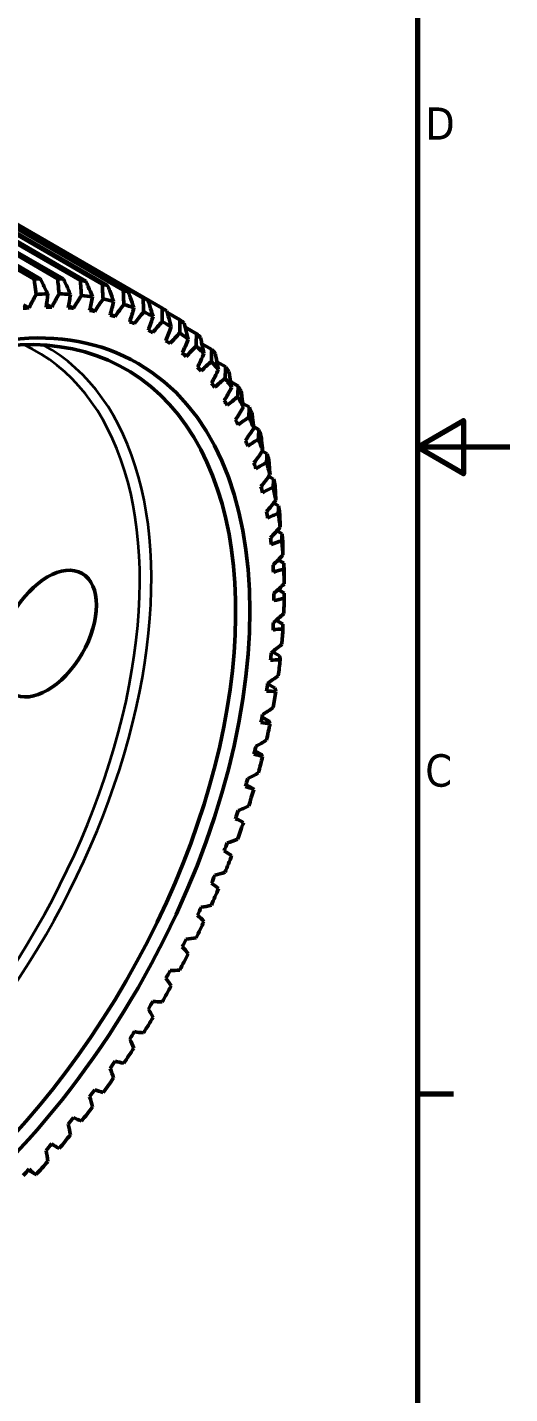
# Model space of a CAD drawing. Header units: millimetres. Extents: x 0 to 594, y 0 to 420.
# Drawn here: x 541.8 to 594, y 107.6 to 255.4 of the extents above; entities that cross this region are included whole.
import ezdxf

# ---------------------------------------------------------------- set-up
doc = ezdxf.new("R2010")
doc.units = ezdxf.units.MM
for name, color, linetype, lineweight in [('可见 (ISO)', 7, 'Continuous', 50), ('可见窄的 (ISO)', 7, 'Continuous', 35), ('图框 (ISO)', 7, 'Continuous', 70)]:
    doc.layers.add(name, color=color, linetype=linetype, lineweight=lineweight)
doc.styles.add('注释文本 (ISO)', font='tahoma.ttf')

# ---------------------------------------------------------------- blocks, each defined once
blk = doc.blocks.new('图框 默认图框')
at = {"layer": '图框 (ISO)'}
blk.add_line((584, 140), (587.9, 140), dxfattribs=at)
at = {"layer": '图框 (ISO)', "flags": 128}
for points in [[(10, 10), (10, 410), (584, 410), (584, 10), (10, 10)], [(594, 210), (584, 210), (589, 212.89), (589, 207.11), (584, 210)]]:
    blk.add_lwpolyline(points, dxfattribs=at)
at = {"layer": '图框 (ISO)', "char_height": 3.5, "attachment_point": 7, "style": '注释文本 (ISO)'}
for s, insert in [('D', (584.87, 243.25)), ('C', (584.86, 173.19))]:
    blk.add_mtext(s, dxfattribs=dict(at, insert=insert))

msp = doc.modelspace()

# ---------------------------------------------------------------- linework, layer by layer
at = {"layer": '可见 (ISO)'}
for p, q in [((519.5293, 241.4511), (542.5102, 228.1831)), ((543.1533, 228.2127), (520.1723, 241.4808)), ((522.0729, 241.4853), (545.0539, 228.2172)), ((545.6775, 228.1906), (522.6965, 241.4587)), ((524.5353, 241.2944), (547.5163, 228.0264)), ((548.1181, 227.9436), (525.1371, 241.2116)), ((526.907, 240.8793), (549.888, 227.6112)), ((550.4657, 227.4725), (527.4848, 240.7406)), ((529.1791, 240.2414), (552.1601, 226.9733)), ((552.7115, 226.7793), (529.7306, 240.0473)), ((531.343, 239.3831), (554.324, 226.1151)), ((554.847, 225.8664), (531.8661, 239.1345)), ((533.3904, 238.3079), (556.3713, 225.0398)), ((541.3728, 225.403), (541.9574, 225.0656)), ((543.8509, 225.4743), (544.409, 225.1521)), ((546.249, 225.3328), (546.7851, 225.0233)), ((548.5588, 224.9786), (549.0767, 224.6796)), ((550.7722, 224.4127), (551.2751, 224.1224)), ((552.8813, 223.637), (553.372, 223.3537)), ((556.9199, 224.5452), (558.2945, 223.7515)), ((554.8784, 222.6542), (555.3593, 222.3766)), ((558.8677, 222.9586), (560.0861, 222.2552)), ((560.6649, 221.1768), (561.7394, 220.5564)), ((562.3072, 219.2049), (563.2481, 218.6617)), ((563.7906, 217.0492), (564.6065, 216.5781)), ((565.1113, 214.7168), (565.8095, 214.3137)), ((566.2659, 212.2156), (566.8524, 211.877)), ((567.2251, 209.5695), (567.7313, 209.2773)), ((567.9231, 206.8244), (568.4429, 206.5244)), ((568.4445, 203.9404), (568.9844, 203.6287)), ((568.7865, 200.9288), (569.3539, 200.6012)), ((568.9472, 197.8015), (569.5499, 197.4535)), ((568.9246, 194.5711), (569.5717, 194.1975)), ((568.7172, 191.2507), (569.4192, 190.8455)), ((568.3237, 187.8543), (569.093, 187.4102)), ((567.7833, 184.3728), (568.5943, 183.9046)), ((567.1803, 180.7721), (567.925, 180.3421)), ((566.398, 177.1344), (567.0876, 176.7362)), ((565.4421, 173.4757), (566.1375, 173.0742)), ((564.3332, 169.8552), (565.1228, 169.3994)), ((563.0877, 166.2983), (563.3224, 166.1628)), ((544.3898, 134.5756), (544.9002, 134.2808)), ((541.8702, 131.7599), (542.6352, 131.3182))]:
    msp.add_line(p, q, dxfattribs=at)
for centre, major_axis in [((524.5059, 168.384), (-29.25, -50.6625)), ((543.9514, 189.817), (-3.75, -6.4952))]:
    msp.add_ellipse(centre, major_axis=major_axis, ratio=0.57735027, dxfattribs=at)
for centre, major_axis, start_param, end_param in [((523.6221, 168.8943), (32.5, 56.2917), 0.34649919, 0.36189915), ((523.6221, 168.8943), (32.5, 56.2917), 0.28489933, 0.3002993), ((523.6221, 168.8943), (32.5, 56.2917), 0.22329948, 0.23869944), ((551.7809, 221.8141), (-8.8379, -15.3078), 4.73865499, 4.83124281), ((524.5059, 168.384), (31.875, 55.2091), 0.33879921, 0.36959914), ((531.543, 220.881), (8.8379, 15.3078), 5.30193349, 5.39452131), ((553.7382, 220.9338), (-8.8379, -15.3078), 4.67705514, 4.76964296), ((524.5059, 168.384), (31.875, 55.2091), 0.27719935, 0.30799928), ((534.1119, 221.7721), (8.8379, 15.3078), 5.24033363, 5.33292145), ((555.5846, 219.8542), (-8.8379, -15.3078), 4.61545528, 4.7080431), ((524.5059, 168.384), (31.875, 55.2091), 0.2155995, 0.24639942), ((536.6443, 222.4606), (8.8379, 15.3078), 5.17873378, 5.2713216), ((523.6221, 168.8943), (32.5, 56.2917), 0.16169962, 0.17709959), ((523.6221, 168.8943), (32.5, 56.2917), 0.10009977, 0.11549973), ((523.813, 168.784), (28.6503, 49.6238), 2.1015607, 7.32321726), ((524.5059, 168.384), (31.0938, 53.856), 0.37729912, 0.39269908), ((524.5059, 168.384), (31.0938, 53.856), 0.31569926, 0.33109923), ((524.5059, 168.384), (31.0938, 53.856), 0.25409941, 0.26949937), ((524.5059, 168.384), (31.0938, 53.856), 0.19249955, 0.20789951), ((557.3131, 218.5794), (-8.8379, -15.3078), 4.55385543, 4.64644325), ((524.5059, 168.384), (31.875, 55.2091), 0.15399964, 0.18479957), ((539.1306, 222.944), (8.8379, 15.3078), 5.11713392, 5.20972174), ((558.9171, 217.1141), (-8.8379, -15.3078), 4.49225557, 4.58484339), ((524.5059, 168.384), (31.875, 55.2091), 0.09239978, 0.12319971), ((541.5615, 223.2204), (8.8379, 15.3078), 5.05553407, 5.14812189), ((523.6221, 168.8943), (32.5, 56.2917), 0.03849991, 0.05389987), ((523.6221, 168.8943), (32.5, 56.2917), 6.26008536, 6.27548533), ((524.5059, 168.384), (31.0938, 53.856), 0.13089969, 0.14629966), ((524.5059, 168.384), (31.0938, 53.856), 0.06929984, 0.0846998), ((560.3906, 215.464), (-8.8379, -15.3078), 4.43065571, 4.52324353), ((524.5059, 168.384), (31.875, 55.2091), 0.03079993, 0.06159986), ((543.9277, 223.2888), (8.8379, 15.3078), 4.99393421, 5.08652203), ((561.728, 213.6353), (-8.8379, -15.3078), 4.36905586, 4.46164368), ((524.5059, 168.384), (31.875, 55.2091), 6.25238538, 6.28318531), ((523.6221, 168.8943), (32.5, 56.2917), 6.19848551, 6.21388547), ((524.5059, 168.384), (31.0938, 53.856), 0.00769998, 0.02309995), ((546.2202, 223.1489), (8.8379, 15.3078), 4.93233435, 5.02492217), ((562.9242, 211.6349), (-8.8379, -15.3078), 4.307456, 4.40004382), ((524.5059, 168.384), (31.875, 55.2091), 6.19078552, 6.22158545), ((523.6221, 168.8943), (32.5, 56.2917), 6.13688565, 6.15228561), ((524.5059, 168.384), (31.0938, 53.856), 6.22928543, 6.2446854), ((548.4303, 222.8013), (8.8379, 15.3078), 4.8707345, 4.96332232), ((563.9746, 209.4705), (-8.8379, -15.3078), 4.24585615, 4.33844397), ((524.5059, 168.384), (31.875, 55.2091), 6.12918567, 6.1599856), ((523.6221, 168.8943), (32.5, 56.2917), 6.07528579, 6.09068576), ((524.5059, 168.384), (31.0938, 53.856), 6.16768558, 6.18308554), ((550.5497, 222.2473), (8.8379, 15.3078), 4.80913464, 4.90172246), ((564.8754, 207.1502), (-8.8379, -15.3078), 4.18425629, 4.27684411), ((524.5059, 168.384), (31.875, 55.2091), 6.06758581, 6.09838574), ((524.5059, 168.384), (31.0938, 53.856), 6.10608572, 6.12148569), ((552.5703, 221.4889), (8.8379, 15.3078), 4.74753479, 4.84012261), ((565.623, 204.6829), (-8.8379, -15.3078), 4.12265643, 4.21524426), ((524.5059, 168.384), (31.875, 55.2091), 6.00598596, 6.03678588), ((523.6221, 168.8943), (32.5, 56.2917), 6.01368594, 6.0290859), ((524.5059, 168.384), (31.0938, 53.856), 6.04448587, 6.05988583), ((554.4844, 220.5291), (8.8379, 15.3078), 4.68593493, 4.77852275), ((523.6221, 168.8943), (32.5, 56.2917), 5.95208608, 5.96748605), ((524.5059, 168.384), (31.0938, 53.856), 5.98288601, 5.99828597), ((566.2146, 202.0779), (-8.8379, -15.3078), 4.06105658, 4.1536444), ((524.5059, 168.384), (31.875, 55.2091), 5.9443861, 5.97518603), ((556.2849, 219.3715), (8.8379, 15.3078), 4.62433507, 4.71692289), ((524.5059, 168.384), (31.0938, 53.856), 5.92128615, 5.93668612), ((566.648, 199.345), (-8.8379, -15.3078), 3.99945672, 4.09204454), ((524.5059, 168.384), (31.875, 55.2091), 5.88278624, 5.91358617), ((523.6221, 168.8943), (32.5, 56.2917), 5.89048623, 5.90588619), ((557.9647, 218.0205), (8.8379, 15.3078), 4.56273522, 4.65532304), ((523.6221, 168.8943), (-32.5, -56.2917), 2.68729372, 2.70269368), ((524.5059, 168.384), (31.0938, 53.856), 5.8596863, 5.87508626), ((566.9216, 196.4948), (-8.8379, -15.3078), 3.93785687, 4.03044469), ((524.5059, 168.384), (31.875, 55.2091), 5.82118639, 5.85198632), ((559.5177, 216.4812), (8.8379, 15.3078), 4.50113536, 4.59372318), ((523.6221, 168.8943), (-32.5, -56.2917), 2.62569386, 2.64109382), ((524.5059, 168.384), (31.0938, 53.856), 5.79808644, 5.81348641), ((567.0342, 193.5378), (-8.8379, -15.3078), 3.87625701, 3.96884483), ((560.9378, 214.7594), (8.8379, 15.3078), 4.43953551, 4.53212333), ((524.5059, 168.384), (31.875, 55.2091), 5.75958653, 5.79038646), ((524.5059, 168.384), (31.0938, 53.856), 5.73648659, 5.75188655), ((566.9856, 190.4855), (-8.8379, -15.3078), 3.81465715, 3.90724498), ((524.5059, 168.384), (31.875, 55.2091), 5.69798668, 5.7287866), ((523.6221, 168.8943), (-32.5, -56.2917), 2.564094, 2.57949397), ((562.2198, 212.8617), (8.8379, 15.3078), 4.37793565, 4.47052347), ((524.5059, 168.384), (31.0938, 53.856), 5.67488673, 5.69028669), ((566.7757, 187.3493), (-8.8379, -15.3078), 3.7530573, 3.84564512), ((524.5059, 168.384), (31.875, 55.2091), 5.63638682, 5.66718675), ((523.6221, 168.8943), (-32.5, -56.2917), 2.50249415, 2.51789411), ((563.3586, 210.7953), (8.8379, 15.3078), 4.31633579, 4.40892362), ((524.5059, 168.384), (31.0938, 53.856), 5.61328687, 5.62868684), ((566.4056, 184.1412), (-8.8379, -15.3078), 3.69145744, 3.78404526), ((524.5059, 168.384), (31.875, 55.2091), 5.57478696, 5.60558689), ((523.6221, 168.8943), (-32.5, -56.2917), 2.44089429, 2.45629426), ((564.3501, 208.5681), (8.8379, 15.3078), 4.25473594, 4.34732376), ((524.5059, 168.384), (31.0938, 53.856), 5.55168702, 5.56708698), ((565.8765, 180.8733), (-8.8379, -15.3078), 3.62985759, 3.72244541), ((524.5059, 168.384), (31.875, 55.2091), 5.51318711, 5.54398704), ((523.6221, 168.8943), (-32.5, -56.2917), 2.37929444, 2.3946944), ((565.1905, 206.1883), (8.8379, 15.3078), 4.19313608, 4.2857239), ((524.5059, 168.384), (31.0938, 53.856), 5.49008716, 5.50548713), ((565.1905, 177.5581), (-8.8379, -15.3078), 3.56825773, 3.66084555), ((524.5059, 168.384), (31.875, 55.2091), 5.45158725, 5.48238718), ((524.5059, 168.384), (31.0938, 53.856), 5.42848731, 5.44388727), ((565.8765, 203.6652), (8.8379, 15.3078), 4.13153623, 4.22412405), ((564.3501, 174.208), (8.8379, 15.3078), 0.36506522, 0.45765304), ((524.5059, 168.384), (31.875, 55.2091), 5.3899874, 5.42078732), ((566.4056, 201.0083), (8.8379, 15.3078), 4.06993637, 4.16252419), ((524.5059, 168.384), (31.0938, 53.856), 5.36688745, 5.38228741), ((563.3586, 170.8358), (8.8379, 15.3078), 0.30346537, 0.39605319), ((524.5059, 168.384), (31.875, 55.2091), 5.32838754, 5.35918747), ((566.7757, 198.2276), (8.8379, 15.3078), 4.00833651, 4.10092434), ((524.5059, 168.384), (31.0938, 53.856), 5.30528759, 5.32068756), ((562.2198, 167.4544), (8.8379, 15.3078), 0.24186551, 0.33445333), ((524.5059, 168.384), (31.875, 55.2091), 5.26678768, 5.29758761), ((524.5059, 168.384), (31.0938, 53.856), 5.24368774, 5.2590877), ((566.9856, 195.3337), (8.8379, 15.3078), 3.94673666, 4.03932448), ((560.9378, 164.0765), (8.8379, 15.3078), 0.18026565, 0.27285347), ((524.5059, 168.384), (31.875, 55.2091), 5.20518783, 5.23598776), ((524.5059, 168.384), (31.0938, 53.856), 5.18208788, 5.19748785), ((567.0342, 192.3375), (8.8379, 15.3078), 3.8851368, 3.97772462), ((559.5177, 160.7149), (8.8379, 15.3078), 0.1186658, 0.21125362), ((524.5059, 168.384), (31.875, 55.2091), 5.14358797, 5.1743879), ((566.9216, 189.2505), (8.8379, 15.3078), 3.82353695, 3.91612477), ((524.5059, 168.384), (31.0938, 53.856), 5.12048803, 5.13588799), ((557.9647, 157.3824), (8.8379, 15.3078), 0.05706594, 0.14965376), ((524.5059, 168.384), (31.875, 55.2091), 5.08198812, 5.11278804), ((524.5059, 168.384), (31.0938, 53.856), 5.05888817, 5.07428813), ((566.648, 186.0844), (8.8379, 15.3078), 3.76193709, 3.85452491), ((556.2849, 154.0916), (8.8379, 15.3078), 6.27865139, 6.37123921), ((524.5059, 168.384), (31.875, 55.2091), 5.02038826, 5.05118819), ((524.5059, 168.384), (31.0938, 53.856), 4.99728831, 5.01268828), ((566.2146, 182.8511), (8.8379, 15.3078), 3.70033723, 3.79292506), ((554.4844, 150.855), (8.8379, 15.3078), 6.21705154, 6.30963936), ((524.5059, 168.384), (31.875, 55.2091), 4.9587884, 4.98958833), ((524.5059, 168.384), (31.0938, 53.856), 4.93568846, 4.95108842), ((552.5703, 147.685), (8.8379, 15.3078), 6.15545168, 6.2480395), ((565.623, 179.5629), (8.8379, 15.3078), 3.63873738, 3.7313252), ((524.5059, 168.384), (31.875, 55.2091), 4.89718855, 4.92798848), ((524.5059, 168.384), (31.0938, 53.856), 4.8740886, 4.88948857), ((564.8754, 176.2323), (8.8379, 15.3078), 3.57713752, 3.66972534), ((524.5059, 168.384), (31.875, 55.2091), 4.83558869, 4.86638862), ((550.5497, 144.5934), (8.8379, 15.3078), 6.09385182, 6.18643965), ((524.5059, 168.384), (31.0938, 53.856), 4.81248875, 4.82788871), ((563.9746, 172.872), (-8.8379, -15.3078), 0.37394501, 0.46653283), ((548.4303, 141.5922), (8.8379, 15.3078), 6.03225197, 6.12483979), ((524.5059, 168.384), (31.875, 55.2091), 4.77398884, 4.80478876), ((524.5059, 168.384), (31.0938, 53.856), 4.75088889, 4.76628885), ((546.2202, 138.6925), (8.8379, 15.3078), 5.97065211, 6.06323993), ((562.9242, 169.4946), (-8.8379, -15.3078), 0.31234516, 0.40493298), ((524.5059, 168.384), (31.875, 55.2091), 4.71238898, 4.74318891), ((524.5059, 168.384), (31.0938, 53.856), 4.68928903, 4.704689), ((561.728, 166.113), (-8.8379, -15.3078), 0.2507453, 0.34333312), ((524.5059, 168.384), (31.875, 55.2091), 4.65078912, 4.68158905), ((543.9277, 135.9055), (8.8379, 15.3078), 5.90905226, 6.00164008), ((524.5059, 168.384), (31.0938, 53.856), 4.62768918, 4.64308914), ((560.3906, 162.74), (-8.8379, -15.3078), 0.18914545, 0.28173327), ((524.5059, 168.384), (31.875, 55.2091), 4.58918927, 4.6199892), ((541.5615, 133.2416), (8.8379, 15.3078), 5.8474524, 5.94004022), ((524.5059, 168.384), (31.0938, 53.856), 4.56608932, 4.58148929), ((558.9171, 159.3884), (-8.8379, -15.3078), 0.12754559, 0.22013341), ((539.1306, 130.7111), (8.8379, 15.3078), 5.78585255, 5.87844037), ((524.5059, 168.384), (31.0938, 53.856), 4.50448947, 4.51988943), ((557.3131, 156.071), (-8.8379, -15.3078), 0.06594573, 0.15853355), ((524.5059, 168.384), (31.875, 55.2091), 4.52758941, 4.55838934), ((536.6443, 128.3235), (8.8379, 15.3078), 5.72425269, 5.81684051), ((524.5059, 168.384), (31.875, 55.2091), 4.46598956, 4.49678948), ((524.5059, 168.384), (31.0938, 53.856), 4.44288961, 4.45828957), ((534.1119, 126.0878), (8.8379, 15.3078), 5.66265283, 5.75524065), ((555.5846, 152.8002), (-8.8379, -15.3078), 0.00434588, 0.0969337), ((524.5059, 168.384), (31.0938, 53.856), 4.38128975, 4.39668972), ((553.7382, 149.5886), (-8.8379, -15.3078), 6.22593133, 6.31851915), ((524.5059, 168.384), (31.875, 55.2091), 4.4043897, 4.43518963), ((531.543, 124.0126), (8.8379, 15.3078), 5.60105298, 5.6936408), ((524.5059, 168.384), (31.0937, 53.856), 4.3196899, 4.33508986), ((551.7809, 146.4483), (-8.8379, -15.3078), 6.16433147, 6.25691929), ((524.5059, 168.384), (31.875, 55.2091), 4.34278984, 4.37358977)]:
    msp.add_ellipse(centre, major_axis=major_axis, ratio=0.57735027, start_param=start_param, end_param=end_param, dxfattribs=at)
for points, knots in [([(542.5102, 228.1831), (542.5289, 227.998), (542.549, 227.8124), (542.613, 227.2568), (542.6609, 226.8854), (542.7139, 226.5129)], [1.473345447, 1.473345447, 1.473345447, 1.473345447, 1.587085649, 1.587085649, 1.812850592, 1.812850592, 1.812850592, 1.812850592]), ([(543.9752, 226.571), (543.7996, 226.9379), (543.6195, 227.3032), (543.3422, 227.849), (543.2483, 228.0312), (543.1533, 228.2127)], [1.361320706, 1.361320706, 1.361320706, 1.361320706, 1.587085649, 1.587085649, 1.70082585, 1.70082585, 1.70082585, 1.70082585]), ([(545.0539, 228.2172), (545.0683, 228.0355), (545.0841, 227.8531), (545.135, 227.3068), (545.174, 226.9412), (545.218, 226.574)], [1.473345447, 1.473345447, 1.473345447, 1.473345447, 1.587085649, 1.587085649, 1.812850592, 1.812850592, 1.812850592, 1.812850592]), ([(546.4411, 226.5217), (546.2783, 226.894), (546.1111, 227.2651), (545.8533, 227.8202), (545.7659, 228.0057), (545.6775, 228.1906)], [1.361320706, 1.361320706, 1.361320706, 1.361320706, 1.587085649, 1.587085649, 1.70082585, 1.70082585, 1.70082585, 1.70082585]), ([(547.5163, 228.0264), (547.5268, 227.8485), (547.5385, 227.6697), (547.5773, 227.1342), (547.608, 226.7752), (547.6435, 226.4144)], [1.473345447, 1.473345447, 1.473345447, 1.473345447, 1.587085649, 1.587085649, 1.812850592, 1.812850592, 1.812850592, 1.812850592]), ([(548.8239, 226.2519), (548.6737, 226.6286), (548.5192, 227.0045), (548.2809, 227.5676), (548.2, 227.7558), (548.1181, 227.9436)], [1.361320706, 1.361320706, 1.361320706, 1.361320706, 1.587085649, 1.587085649, 1.70082585, 1.70082585, 1.70082585, 1.70082585]), ([(549.888, 227.6112), (549.8949, 227.4375), (549.903, 227.263), (549.9306, 226.7395), (549.9536, 226.3882), (549.9812, 226.0346)], [1.473345447, 1.473345447, 1.473345447, 1.473345447, 1.587085649, 1.587085649, 1.812850592, 1.812850592, 1.812850592, 1.812850592]), ([(551.1143, 225.7626), (550.9766, 226.1426), (550.8348, 226.5225), (550.6156, 227.0919), (550.5412, 227.2824), (550.4657, 227.4725)], [1.361320706, 1.361320706, 1.361320706, 1.361320706, 1.587085649, 1.587085649, 1.70082585, 1.70082585, 1.70082585, 1.70082585]), ([(552.1601, 226.9733), (552.1637, 226.8043), (552.1684, 226.6344), (552.1859, 226.1244), (552.2019, 225.7816), (552.2223, 225.4361)], [1.473345447, 1.473345447, 1.473345447, 1.473345447, 1.587085649, 1.587085649, 1.812850592, 1.812850592, 1.812850592, 1.812850592]), ([(553.3039, 225.0556), (553.1785, 225.4381), (553.049, 225.8207), (552.8487, 226.395), (552.7806, 226.5873), (552.7115, 226.7793)], [1.361320706, 1.361320706, 1.361320706, 1.361320706, 1.587085649, 1.587085649, 1.70082585, 1.70082585, 1.70082585, 1.70082585]), ([(554.324, 226.1151), (554.3246, 225.9512), (554.3264, 225.7863), (554.3347, 225.2911), (554.3444, 224.9577), (554.3582, 224.6213)], [1.473345447, 1.473345447, 1.473345447, 1.473345447, 1.587085649, 1.587085649, 1.812850592, 1.812850592, 1.812850592, 1.812850592]), ([(555.3842, 224.1336), (555.2707, 224.5175), (555.1535, 224.9019), (554.9716, 225.4796), (554.9098, 225.6731), (554.847, 225.8664)], [1.361320706, 1.361320706, 1.361320706, 1.361320706, 1.587085649, 1.587085649, 1.70082585, 1.70082585, 1.70082585, 1.70082585]), ([(556.3713, 225.0398), (556.3695, 224.8815), (556.3686, 224.722), (556.3689, 224.2428), (556.373, 223.9197), (556.3809, 223.5931)], [1.473345447, 1.473345447, 1.473345447, 1.473345447, 1.587085649, 1.587085649, 1.812850592, 1.812850592, 1.812850592, 1.812850592]), ([(557.3474, 223.0002), (557.2456, 223.3844), (557.1402, 223.7696), (556.9764, 224.3491), (556.9207, 224.5434), (556.8641, 224.7375)], [1.361320706, 1.361320706, 1.361320706, 1.361320706, 1.587085649, 1.587085649, 1.70082585, 1.70082585, 1.70082585, 1.70082585]), ([(558.2945, 223.7515), (558.2905, 223.5992), (558.2874, 223.4455), (558.2808, 222.9834), (558.28, 222.6714), (558.2827, 222.3555)], [1.473345447, 1.473345447, 1.473345447, 1.473345447, 1.587085649, 1.587085649, 1.812850592, 1.812850592, 1.812850592, 1.812850592]), ([(559.186, 221.6596), (559.0955, 222.0431), (559.0016, 222.4281), (558.8554, 223.0079), (558.8056, 223.2023), (558.755, 223.3967)], [1.361320706, 1.361320706, 1.361320706, 1.361320706, 1.587085649, 1.587085649, 1.70082585, 1.70082585, 1.70082585, 1.70082585]), ([(560.0861, 222.2552), (560.0803, 222.1091), (560.0753, 221.9617), (560.063, 221.5178), (560.0581, 221.2176), (560.0564, 220.9131)], [1.473345447, 1.473345447, 1.473345447, 1.473345447, 1.587085649, 1.587085649, 1.812850592, 1.812850592, 1.812850592, 1.812850592]), ([(560.8931, 220.1168), (560.8134, 220.4987), (560.7307, 220.8824), (560.6015, 221.4609), (560.5575, 221.655), (560.5127, 221.8492)], [1.361320706, 1.361320706, 1.361320706, 1.361320706, 1.587085649, 1.587085649, 1.70082585, 1.70082585, 1.70082585, 1.70082585]), ([(561.7394, 220.5564), (561.7322, 220.417), (561.7258, 220.2761), (561.7089, 219.8515), (561.7005, 219.5638), (561.6952, 219.2715)], [1.473345447, 1.473345447, 1.473345447, 1.473345447, 1.587085649, 1.587085649, 1.812850592, 1.812850592, 1.812850592, 1.812850592]), ([(562.4621, 218.3779), (562.3929, 218.757), (562.3208, 219.1384), (562.2081, 219.7141), (562.1696, 219.9073), (562.1304, 220.1008)], [1.361320706, 1.361320706, 1.361320706, 1.361320706, 1.587085649, 1.587085649, 1.70082585, 1.70082585, 1.70082585, 1.70082585]), ([(563.2481, 218.6617), (563.24, 218.5292), (563.2325, 218.3952), (563.2121, 217.9909), (563.2012, 217.7163), (563.193, 217.4368)], [1.473345447, 1.473345447, 1.473345447, 1.473345447, 1.587085649, 1.587085649, 1.812850592, 1.812850592, 1.812850592, 1.812850592]), ([(563.8871, 216.4493), (563.8279, 216.8247), (563.766, 217.2028), (563.669, 217.7741), (563.6359, 217.9659), (563.602, 218.1582)], [1.361320706, 1.361320706, 1.361320706, 1.361320706, 1.587085649, 1.587085649, 1.70082585, 1.70082585, 1.70082585, 1.70082585]), ([(564.6065, 216.5781), (564.5978, 216.4529), (564.5896, 216.326), (564.567, 215.9429), (564.5543, 215.6821), (564.544, 215.4161)], [1.473345447, 1.473345447, 1.473345447, 1.473345447, 1.587085649, 1.587085649, 1.812850592, 1.812850592, 1.812850592, 1.812850592]), ([(565.1628, 214.3384), (565.113, 214.7091), (565.0608, 215.0828), (564.9788, 215.6482), (564.9507, 215.8382), (564.922, 216.0287)], [1.361320706, 1.361320706, 1.361320706, 1.361320706, 1.587085649, 1.587085649, 1.70082585, 1.70082585, 1.70082585, 1.70082585]), ([(565.8095, 214.3137), (565.8005, 214.196), (565.7921, 214.0765), (565.7685, 213.7154), (565.7547, 213.4689), (565.7431, 213.217)], [1.473345447, 1.473345447, 1.473345447, 1.473345447, 1.587085649, 1.587085649, 1.812850592, 1.812850592, 1.812850592, 1.812850592]), ([(566.2842, 212.0531), (566.2433, 212.4182), (566.2003, 212.7866), (566.1324, 213.3446), (566.1092, 213.5322), (566.0853, 213.7204)], [1.361320706, 1.361320706, 1.361320706, 1.361320706, 1.587085649, 1.587085649, 1.70082585, 1.70082585, 1.70082585, 1.70082585]), ([(566.8524, 211.877), (566.8437, 211.767), (566.8354, 211.6552), (566.8119, 211.3168), (566.798, 211.0852), (566.7858, 210.8478)], [1.473345447, 1.473345447, 1.473345447, 1.473345447, 1.587085649, 1.587085649, 1.812850592, 1.812850592, 1.812850592, 1.812850592]), ([(567.2472, 209.6022), (567.2145, 209.9606), (567.1801, 210.3228), (567.1256, 210.8719), (567.1068, 211.0566), (567.0876, 211.242)], [1.361320706, 1.361320706, 1.361320706, 1.361320706, 1.587085649, 1.587085649, 1.70082585, 1.70082585, 1.70082585, 1.70082585]), ([(567.7313, 209.2773), (567.7232, 209.1752), (567.7155, 209.0713), (567.6934, 208.7561), (567.68, 208.5399), (567.6681, 208.3175)], [1.473345447, 1.473345447, 1.473345447, 1.473345447, 1.587085649, 1.587085649, 1.812850592, 1.812850592, 1.812850592, 1.812850592]), ([(568.048, 206.9949), (568.023, 207.3458), (567.9966, 207.7007), (567.9544, 208.2395), (567.9399, 208.4209), (567.925, 208.603)], [1.361320706, 1.361320706, 1.361320706, 1.361320706, 1.587085649, 1.587085649, 1.70082585, 1.70082585, 1.70082585, 1.70082585]), ([(568.4429, 206.5244), (568.4358, 206.4303), (568.429, 206.3345), (568.4095, 206.0432), (568.3975, 205.8426), (568.3866, 205.6358)], [1.473345447, 1.473345447, 1.473345447, 1.473345447, 1.587085649, 1.587085649, 1.812850592, 1.812850592, 1.812850592, 1.812850592]), ([(568.6836, 204.2412), (568.6657, 204.5836), (568.6465, 204.9304), (568.6158, 205.4575), (568.6052, 205.635), (568.5943, 205.8134)], [1.361320706, 1.361320706, 1.361320706, 1.361320706, 1.587085649, 1.587085649, 1.70082585, 1.70082585, 1.70082585, 1.70082585]), ([(568.9844, 203.6287), (568.9788, 203.5429), (568.9734, 203.4553), (568.9576, 203.1884), (568.9478, 203.0038), (568.9388, 202.8127)], [1.473345447, 1.473345447, 1.473345447, 1.473345447, 1.587085649, 1.587085649, 1.812850592, 1.812850592, 1.812850592, 1.812850592]), ([(569.1517, 201.3515), (569.1401, 201.6846), (569.1276, 202.0223), (569.1073, 202.5363), (569.1003, 202.7095), (569.093, 202.8837)], [1.361320706, 1.361320706, 1.361320706, 1.361320706, 1.587085649, 1.587085649, 1.70082585, 1.70082585, 1.70082585, 1.70082585]), ([(569.3539, 200.6012), (569.3501, 200.5238), (569.3464, 200.4445), (569.3356, 200.2023), (569.3288, 200.034), (569.3223, 199.859)], [1.473345447, 1.473345447, 1.473345447, 1.473345447, 1.587085649, 1.587085649, 1.812850592, 1.812850592, 1.812850592, 1.812850592]), ([(569.4504, 198.3367), (569.4444, 198.6596), (569.4378, 198.9875), (569.427, 199.4871), (569.4232, 199.6556), (569.4192, 199.8251)], [1.361320706, 1.361320706, 1.361320706, 1.361320706, 1.587085649, 1.587085649, 1.70082585, 1.70082585, 1.70082585, 1.70082585]), ([(569.5499, 197.4535), (569.5484, 197.3845), (569.5468, 197.3136), (569.5421, 197.0964), (569.5389, 196.9446), (569.5359, 196.786)], [1.473345447, 1.473345447, 1.473345447, 1.473345447, 1.587085649, 1.587085649, 1.812850592, 1.812850592, 1.812850592, 1.812850592]), ([(569.5786, 195.2083), (569.5775, 195.5202), (569.5762, 195.8374), (569.5737, 196.3214), (569.5727, 196.4848), (569.5717, 196.6492)], [1.361320706, 1.361320706, 1.361320706, 1.361320706, 1.587085649, 1.587085649, 1.70082585, 1.70082585, 1.70082585, 1.70082585]), ([(569.5717, 194.1975), (569.5727, 194.137), (569.5737, 194.0745), (569.5762, 193.8825), (569.5775, 193.7473), (569.5786, 193.6051)], [1.473345447, 1.473345447, 1.473345447, 1.473345447, 1.587085649, 1.587085649, 1.812850592, 1.812850592, 1.812850592, 1.812850592]), ([(569.4192, 190.8455), (569.4232, 190.7934), (569.427, 190.7395), (569.4378, 190.5727), (569.4444, 190.4542), (569.4504, 190.3287)], [1.473345447, 1.473345447, 1.473345447, 1.473345447, 1.587085649, 1.587085649, 1.812850592, 1.812850592, 1.812850592, 1.812850592]), ([(569.093, 187.4102), (569.1003, 187.3666), (569.1073, 187.3211), (569.1276, 187.1796), (569.1401, 187.0779), (569.1517, 186.969)], [1.473345447, 1.473345447, 1.473345447, 1.473345447, 1.587085649, 1.587085649, 1.812850592, 1.812850592, 1.812850592, 1.812850592]), ([(568.5943, 183.9046), (568.6052, 183.8695), (568.6158, 183.8324), (568.6465, 183.716), (568.6657, 183.631), (568.6836, 183.5387)], [1.473345447, 1.473345447, 1.473345447, 1.473345447, 1.587085649, 1.587085649, 1.812850592, 1.812850592, 1.812850592, 1.812850592]), ([(567.925, 180.3421), (567.9399, 180.3154), (567.9544, 180.2867), (567.9966, 180.1952), (568.023, 180.1268), (568.048, 180.051)], [1.473345447, 1.473345447, 1.473345447, 1.473345447, 1.587085649, 1.587085649, 1.812850592, 1.812850592, 1.812850592, 1.812850592]), ([(567.0876, 176.7362), (567.1068, 176.7177), (567.1256, 176.6972), (567.1801, 176.6304), (567.2145, 176.5784), (567.2472, 176.5191)], [1.473345447, 1.473345447, 1.473345447, 1.473345447, 1.587085649, 1.587085649, 1.812850592, 1.812850592, 1.812850592, 1.812850592]), ([(566.1375, 173.0742), (566.1434, 173.0707), (566.1493, 173.0672), (566.2003, 173.0352), (566.2433, 172.9994), (566.2842, 172.9562)], [1.557851562, 1.557851562, 1.557851562, 1.557851562, 1.587085649, 1.587085649, 1.812850592, 1.812850592, 1.812850592, 1.812850592])]:
    msp.add_open_spline(points, degree=3, knots=knots, dxfattribs=at)
msp.add_open_spline([(542.7139, 131.2798), (542.6863, 131.2911), (542.66, 131.3039), (542.6352, 131.3182)], degree=3, dxfattribs=at)
at = {"layer": '可见窄的 (ISO)'}
for centre, major_axis, start_param, end_param in [((515.6671, 173.4871), (27.0699, 46.8865), 3.09235778, 6.33242018), ((516.2332, 173.1602), (-27.5599, -47.7351), 6.27399162, 9.43397165)]:
    msp.add_ellipse(centre, major_axis=major_axis, ratio=0.57735027, start_param=start_param, end_param=end_param, dxfattribs=at)

# ---------------------------------------------------------------- block references
msp.add_blockref('图框 默认图框', (0, 0))

doc.saveas('drawing.dxf')
